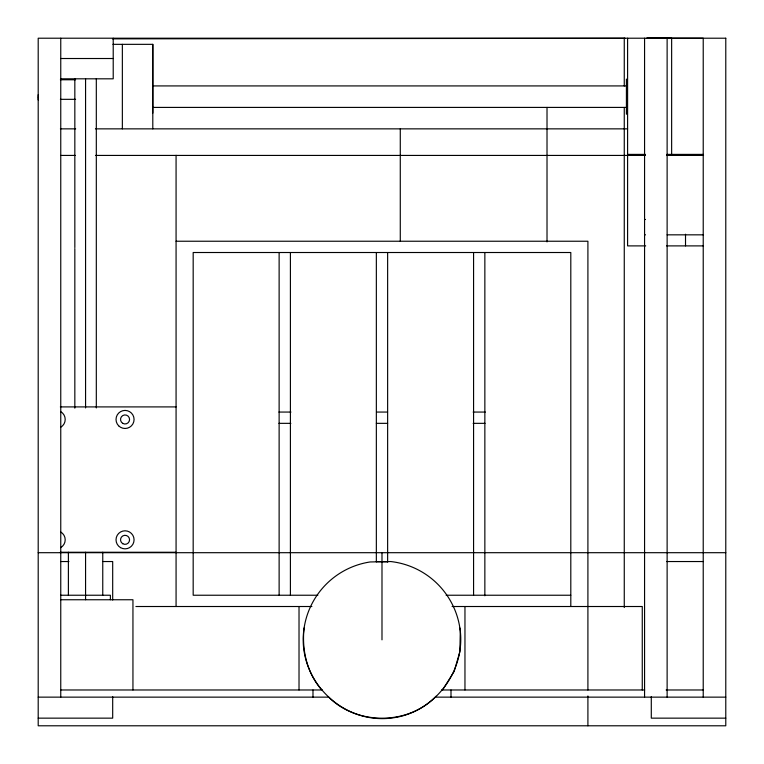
<?xml version="1.0" encoding="UTF-8"?>
<svg xmlns="http://www.w3.org/2000/svg" width="764" height="764" viewBox="0 0 764 764"><rect width="100%" height="100%" fill="white"/><g stroke="black" fill="none" stroke-linecap="round" stroke-linejoin="round"><path stroke-width="1.15" d="M38.2 99.969L38.2 97.343M38.2 96.999L38.2 94.717M122.355 128.858L122.355 44.341M152.8 128.858L152.8 44.341L112.948 44.341M304.101 627.989C301.646 649.62 306.88 672.559 321.176 689.29M436.024 696.252C408.1 725.494 356.167 725.447 328.09 696.491M442.557 689.978L454.15 671.461L459.88 651.702L460.291 631.14A78.787 78.787 0 0 0 390.69 561.54L370.129 561.96A78.787 78.787 0 0 0 303.69 631.14C297.864 681.421 343.848 725.58 393.852 717.73C435.575 711.647 466.489 669.627 459.88 627.989M112.47 38.849L624.264 38.276M646.831 38.21L703.224 38.21L703.224 697.14M646.831 38.276L671.642 38.21L671.642 154.395M60.757 58.513L113.215 58.513M60.757 78.816L113.215 78.816L113.215 38.21M60.394 79.762L75.588 79.762M152.8 85.921L626.413 85.921M60.394 99.33L75.588 99.33M152.8 107.409L626.413 107.409M60.394 128.858L75.674 128.858M95.433 128.858L627.597 128.858M627.597 154.395L645.456 154.395M666.876 154.395L703.281 154.395M60.872 155.426L75.187 155.426M95.471 155.426L645.475 155.426M666.81 155.426L703.548 155.426M644.568 219.469L645.475 219.469M644.568 234.834L645.475 234.834M667.125 234.834L703.224 234.834M176.073 241.233L587.908 241.233L587.908 690.007M645.695 245.893L627.597 245.893L627.597 38.21M666.609 245.893L703.281 245.893M60.346 406.906L176.073 406.906M278.946 412.063L290.969 412.063M376.633 412.063L387.558 412.063M473.126 412.063L485.35 412.063M278.946 423.342L290.864 423.342M376.346 423.342L387.634 423.342M473.126 423.342L485.035 423.342M60.346 552.257L176.073 552.257M38.2 552.697L725.781 552.697M60.662 561.54L68.941 561.54M103.226 561.54L112.69 561.54L112.69 600.017M666.666 561.54L703.319 561.54M60.757 595.232L110.388 595.232L110.388 599.75M317.862 595.232L193.177 595.232L193.177 252.512L570.803 252.512L570.803 606.511M446.119 595.232L570.803 595.232M60.757 599.75L132.946 599.75L132.946 689.978M135.906 606.511L311.893 606.511M452.087 606.511L642.266 606.511L642.266 689.978M60.757 689.978L322.503 689.978M441.477 689.978L644.654 689.978M666.132 689.978L703.224 689.978M38.2 697.14L328.453 697.14M435.537 697.14L725.781 697.14M38.2 718.15L112.69 718.15L112.69 696.644M725.781 718.15L651.291 718.15L651.291 696.644M624.952 38.21L624.264 38.21L624.264 86.017M376.547 561.607L387.921 561.836M685.518 234.204L685.518 245.893M667.125 38.21L667.125 697.14M644.568 38.21L644.568 697.14M626.413 79.074L626.413 114.256M624.264 107.447L624.264 607.542M587.908 695.975L587.908 725.79M547.014 107.409L547.014 241.911M484.853 252.512L484.853 595.786M473.575 252.512L473.575 595.232M464.961 606.511L464.961 689.978M450.999 689.978L450.999 697.14M400.279 128.858L400.279 241.233M387.634 252.512L387.634 561.912M381.99 552.697L381.99 639.84M376.346 252.512L376.346 561.912M312.982 689.978L312.982 697.14M299.02 606.511L299.02 689.978M290.406 252.512L290.406 595.232M279.127 252.512L279.127 595.232M176.073 155.293L176.073 606.511M152.8 44.341L152.8 113.148M102.758 552.257L102.758 595.232M96.312 78.759L96.312 407.947M85.568 78.759L85.568 407.947M85.568 552.257L85.568 599.75M74.834 78.663L74.834 247.612M74.834 248.577L74.834 408.157M68.388 552.257L68.388 595.232M60.757 38.21L60.757 697.14M60.69 532.011A9.025 9.025 0 0 1 60.69 547.645M60.69 411.624A9.025 9.025 0 0 1 60.69 427.257M725.781 38.21L38.2 38.21L38.2 725.79L725.781 725.79L725.781 38.21M122.794 543.739A4.508 4.508 0 0 0 129.565 539.833A4.508 4.508 0 0 0 122.794 535.917A4.508 4.508 0 0 0 122.794 543.739M122.794 423.351A4.508 4.508 0 0 0 129.565 419.436A4.508 4.508 0 0 0 122.794 415.53A4.508 4.508 0 0 0 122.794 423.351M118.668 425.825A9.025 9.025 0 0 0 133.767 421.776A9.025 9.025 0 0 0 122.718 410.726A9.025 9.025 0 0 0 118.668 425.825M120.54 547.645A9.025 9.025 0 0 0 134.072 539.833A9.025 9.025 0 0 0 120.54 532.011A9.025 9.025 0 0 0 120.54 547.645"/></g></svg>
